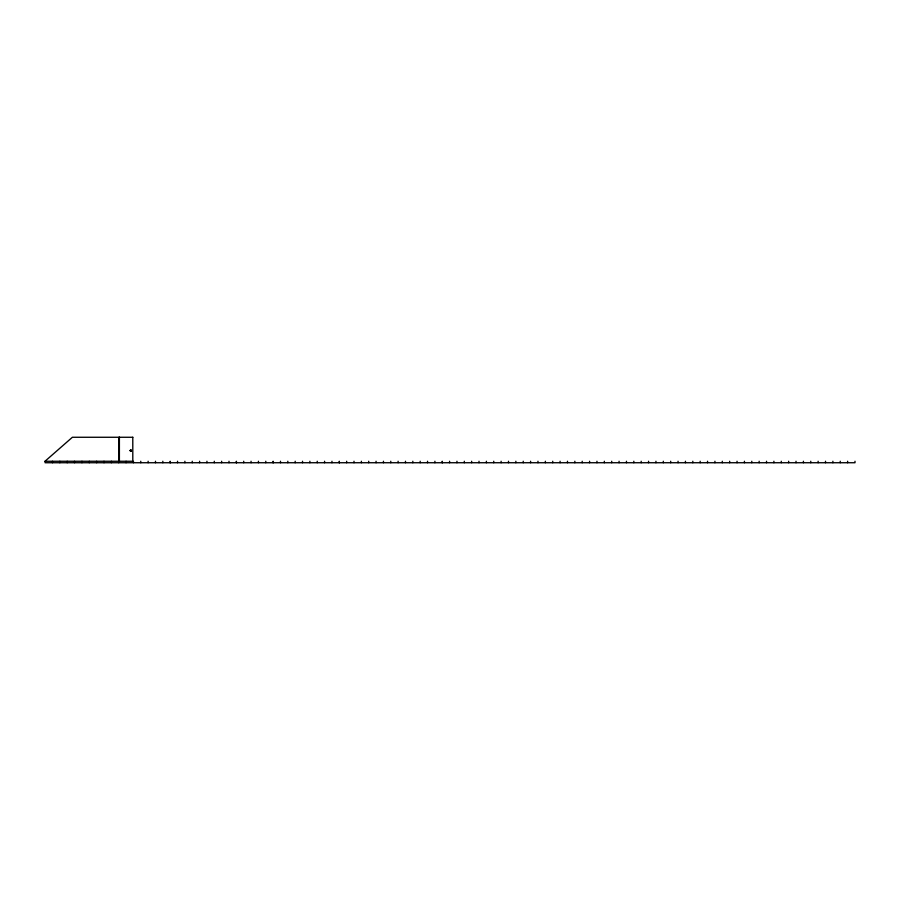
<?xml version="1.0" encoding="UTF-8"?>
<svg xmlns="http://www.w3.org/2000/svg" width="900" height="900" viewBox="0 0 900 900"><rect width="100%" height="100%" fill="white"/><g stroke="black" fill="none" stroke-linecap="round" stroke-linejoin="round"><path stroke-width="1.35" d="M131.231 450.979L130.118 450.439L131.4 450.157L130.815 451.373L130.264 450.349L131.332 450.45M130.882 450.045L130.376 450.889M119.171 437.265L132.806 437.276M118.721 461.261L45 461.261L72.383 437.265L118.721 437.265L118.71 462.735M130.331 450.979L131.243 450.562M855 461.261L855 462.735L45.101 462.735L45.101 461.261M847.631 461.261L847.631 462.735M840.251 461.261L840.251 462.735M832.883 461.261L832.883 462.735M825.514 461.261L825.514 462.735M818.134 461.261L818.134 462.735M810.765 461.261L810.765 462.735M803.396 461.261L803.396 462.735M796.016 461.261L796.016 462.735M788.648 461.261L788.648 462.735M781.279 461.261L781.279 462.735M773.899 461.261L773.899 462.735M766.53 461.261L766.53 462.735M759.161 461.261L759.161 462.735M751.781 461.261L751.781 462.735M744.413 461.261L744.413 462.735M737.044 461.261L737.044 462.735M729.664 461.261L729.664 462.735M722.295 461.261L722.295 462.735M714.926 461.261L714.926 462.735M707.546 461.261L707.546 462.735M700.178 461.261L700.178 462.735M692.809 461.261L692.809 462.735M685.429 461.261L685.429 462.735M678.06 461.261L678.06 462.735M670.691 461.261L670.691 462.735M663.311 461.261L663.311 462.735M655.942 461.261L655.942 462.735M648.562 461.261L648.562 462.735M641.194 461.261L641.194 462.735M633.825 461.261L633.825 462.735M626.445 461.261L626.445 462.735M619.076 461.261L619.076 462.735M611.707 461.261L611.707 462.735M604.327 461.261L604.327 462.735M596.959 461.261L596.959 462.735M589.59 461.261L589.59 462.735M582.21 461.261L582.21 462.735M574.841 461.261L574.841 462.735M567.472 461.261L567.472 462.735M560.092 461.261L560.092 462.735M552.724 461.261L552.724 462.735M545.355 461.261L545.355 462.735M537.975 461.261L537.975 462.735M530.606 461.261L530.606 462.735M523.238 461.261L523.238 462.735M515.858 461.261L515.858 462.735M508.489 461.261L508.489 462.735M501.12 461.261L501.12 462.735M493.74 461.261L493.74 462.735M486.371 461.261L486.371 462.735M479.014 461.261L479.014 462.735M471.645 461.261L471.668 462.735M464.31 461.261L464.31 462.735M456.964 461.261L456.941 462.735M449.584 461.261L449.606 462.735M434.902 461.261L434.902 462.735M427.545 461.261L427.534 462.735M420.199 461.261L420.176 462.735M412.819 461.261L412.819 462.735M405.473 461.261L405.484 462.735M398.115 461.261L398.115 462.735M390.769 461.261L390.78 462.735M383.434 461.261L383.434 462.735M376.054 461.261L376.076 462.735M368.707 461.261L368.707 462.735M361.373 461.261L361.373 462.735M354.004 461.261L354.004 462.735M346.669 461.261L346.646 462.735M331.965 461.261L331.942 462.735M324.585 461.261L324.585 462.735M317.239 461.261L317.239 462.735M309.881 461.261L309.881 462.735M302.524 461.261L302.524 462.735M295.2 461.261L295.178 462.735M287.82 461.261L287.82 462.735M280.485 461.261L280.485 462.735M265.781 461.261L265.781 462.735M258.412 461.261L258.435 462.735M251.055 461.261L251.078 462.735M243.709 461.261L243.72 462.735M229.005 461.261L229.016 462.735M221.648 461.261L221.648 462.735M214.29 461.261L214.29 462.735M206.944 461.261L206.944 462.735M199.609 461.261L199.609 462.735M192.251 461.261L192.251 462.735M184.882 461.261L184.905 462.735M177.547 461.261L177.525 462.735M162.821 461.261L162.844 462.735M155.486 461.261L155.486 462.735M148.14 461.261L148.118 462.735M140.76 461.261L140.782 462.735M133.436 461.261L133.414 462.735M132.784 437.265L132.806 461.261L119.171 461.261L119.171 437.276M126.079 461.261L126.056 462.735M119.396 437.276L119.396 461.261M111.375 461.261L111.353 462.735M103.995 461.261L104.017 462.735M96.649 461.261L96.671 462.735M89.314 461.261L89.291 462.735M81.956 461.261L81.945 462.735M74.587 461.261L74.587 462.735M67.219 461.261L67.219 462.735M59.839 461.261L59.839 462.735M52.47 461.261L52.47 462.735M442.249 462.735L442.249 461.261L442.238 462.735M339.311 462.735L339.311 461.261L339.289 462.735M273.139 462.735L273.139 461.261L273.116 462.735M236.374 462.735L236.374 461.261L236.351 462.735M170.201 462.735L170.201 461.261L170.179 462.735"/></g></svg>
